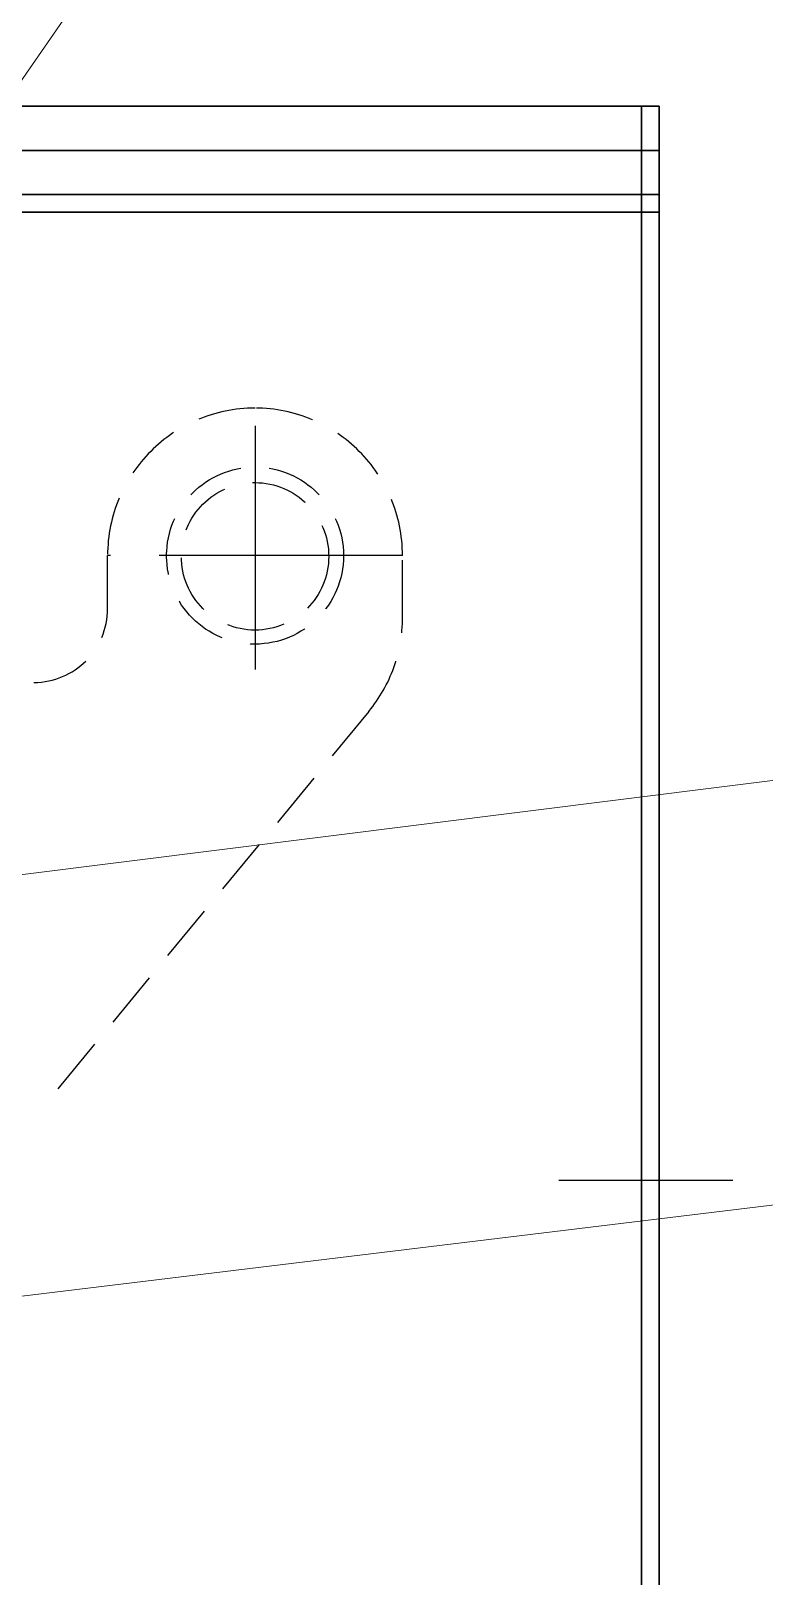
# Model space of a CAD drawing. Header units: millimetres. Extents: x 116956 to 138384, y -169944 to -162492.
# Drawn here: x 119471 to 119720, y -165836 to -165312 of the extents above; entities that cross this region are included whole.
import ezdxf

# ---------------------------------------------------------------- set-up
doc = ezdxf.new("R2010")
doc.units = ezdxf.units.MM
doc.header["$LTSCALE"] = 13
doc.linetypes.add('CENTERX2', pattern=[101.6, 63.5, -12.7, 12.7, -12.7])
doc.linetypes.add('DASHED', pattern=[0.75, 0.5, -0.25])
for name, color, linetype in [('1', 4, 'Continuous'), ('4虚线层', 6, 'DASHED'), ('粗实线', 4, 'Continuous')]:
    doc.layers.add(name, color=color, linetype=linetype)
doc.layers.add('铁心', color=3, linetype='Continuous', lineweight=0)

msp = doc.modelspace()

# ---------------------------------------------------------------- linework, layer by layer
at = {"layer": '1', "color": 1, "linetype": 'CENTERX2', "lineweight": -3, "ltscale": 0.1}
for p, q in [((119546.942, -165445.706), (119546.942, -165533.647)), ((119596.942, -165489.677), (119496.942, -165489.677)), ((119708.942, -165701.532), (119649.942, -165701.532))]:
    msp.add_line(p, q, dxfattribs=at)
at = {"layer": '4虚线层', "ltscale": 3}
for p, q in [((119496.942, -165507.668), (119496.942, -165489.685)), ((119596.942, -165510.682), (119596.942, -165489.685)), ((119446.972, -165532.668), (119471.942, -165532.668)), ((119585.52, -165542.49), (119477.442, -165673.572))]:
    msp.add_line(p, q, dxfattribs=at)
for centre, radius in [((119546.942, -165489.677), 30), ((119546.942, -165489.926), 25)]:
    msp.add_circle(centre, radius, dxfattribs=at)
for centre, radius, start, end in [((119546.942, -165489.685), 50, 90, 180), ((119546.942, -165489.685), 50, 0, 90), ((119471.942, -165507.668), 25, 270, 0), ((119546.942, -165510.682), 50, 320.49414, 0)]:
    msp.add_arc(centre, radius, start, end, dxfattribs=at)
at = {"layer": '粗实线', "lineweight": 30}
for p, q in [((119683.942, -165337.305), (118123.942, -165337.305)), ((119677.942, -166981.332), (119677.942, -165337.305)), ((119683.942, -166987.332), (119683.942, -165337.305)), ((119683.942, -165367.305), (119683.942, -165337.305)), ((119683.942, -165352.305), (118123.942, -165352.305)), ((118123.942, -165367.305), (119683.942, -165367.305)), ((118123.942, -165373.305), (119683.942, -165373.305))]:
    msp.add_line(p, q, dxfattribs=at)
at = {"layer": '铁心'}
for points in [[(119327.544, -165531.003), (119592.205, -165148.631), (119592.205, -165148.631)], [(119159.92, -165636.429), (119945.875, -165537.847), (119945.875, -165537.847)], [(119343.894, -165755.688), (119937.349, -165683.78), (119937.349, -165683.78)]]:
    msp.add_lwpolyline(points, dxfattribs=at)

doc.saveas('drawing.dxf')
